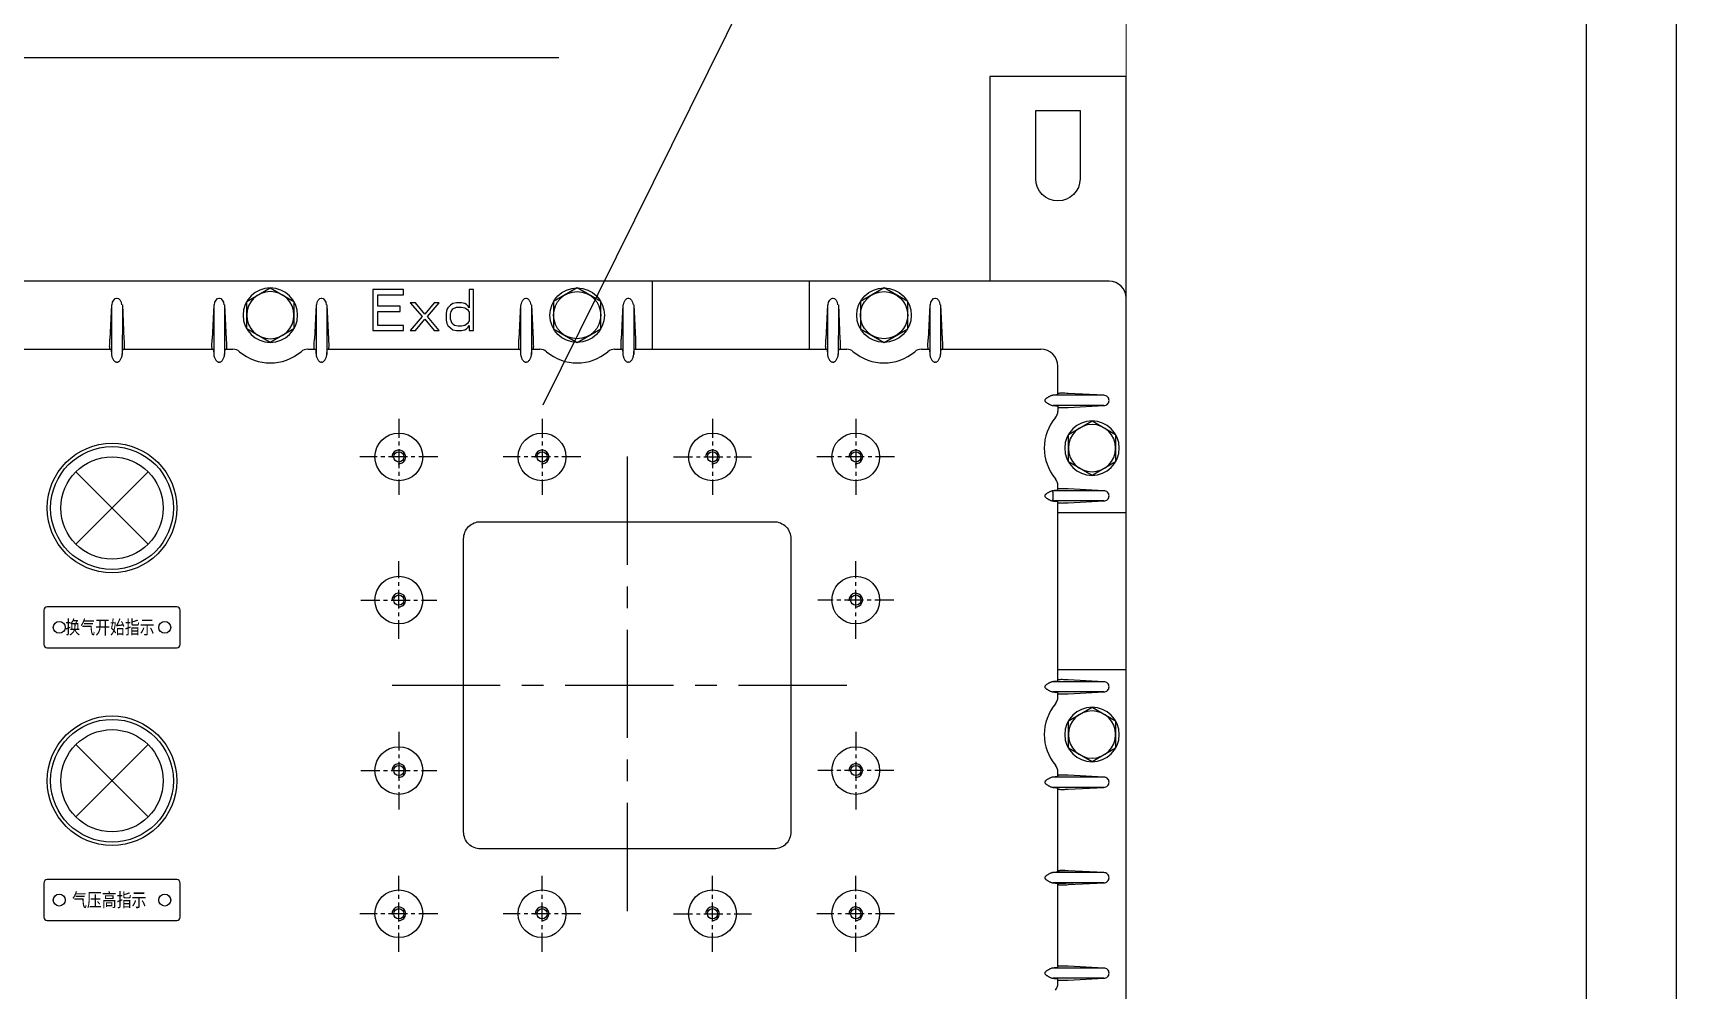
# Model space of a CAD drawing. Extents: x -13620 to 9472, y -41784 to 1902.
# Drawn here: x -699.9 to -218, y -40591 to -40310.2 of the extents above; entities that cross this region are included whole.
import ezdxf

# ---------------------------------------------------------------- set-up
doc = ezdxf.new("R2010")
doc.units = 0
doc.header["$LTSCALE"] = 0.5
doc.header["$MEASUREMENT"] = 0
doc.header["$PDMODE"] = 2
doc.header["$PDSIZE"] = -1000
doc.linetypes.add('CENTER', pattern=[50.8, 31.75, -6.35, 6.35, -6.35])
doc.linetypes.add('HIDDEN', pattern=[0.375, 0.25, -0.125])
doc.layers.get('0').update_dxf_attribs({"linetype": 'CONTINUOUS'})
doc.layers.get('DEFPOINTS').update_dxf_attribs({"linetype": 'CONTINUOUS'})
doc.layers.add('3 DIM', color=4, linetype='CONTINUOUS', lineweight=13)
for name, color, linetype in [('CEN', 1, 'CENTER'), ('HATCH', 3, 'CONTINUOUS'), ('TEXT', 7, 'HIDDEN'), ('TK', 2, 'CONTINUOUS')]:
    doc.layers.add(name, color=color, linetype=linetype)
doc.styles.add('FS', font='')
doc.styles.get("Standard").update_dxf_attribs({"font": 'isocp.shx', "width": 0.707, "bigfont": 'hztxt.shx'})
doc.styles.add('样式 1', font='')
doc.styles.get('FS').set_extended_font_data('SimSun')
doc.styles.get('样式 1').set_extended_font_data('SimSun')
doc.dimstyles.new('常用14', dxfattribs={"dimtxt": 14, "dimasz": 14, "dimexe": 3.5, "dimexo": 0, "dimgap": 3.5, "dimtad": 1, "dimtoh": 1, "dimdec": 5, "dimdsep": 46, "dimtxsty": 'Standard', "dimcen": 14, "dimadec": 0, "dimazin": 2, "dimtfac": 1, "dimtdec": 5, "dimtmove": 0, "dimatfit": 3, "dimfxl": 1, "dimtfill": 1, "dimtfillclr": 256, "dimarcsym": 0})
doc.dimstyles.new('机械标注4$0', dxfattribs={"dimscale": 15, "dimtxt": 2.5, "dimasz": 2.5, "dimexe": 1.5, "dimexo": 0, "dimgap": 1, "dimtad": 1, "dimdec": 4, "dimdsep": 46, "dimlunit": 6, "dimtxsty": 'FS', "dimcen": -2, "dimclrd": 4, "dimclre": 4, "dimclrt": 4, "dimadec": 0, "dimazin": 0, "dimtfac": 1.5, "dimtdec": 4, "dimtmove": 0, "dimatfit": 0, "dimfxl": 1, "dimtolj": 1, "dimtzin": 0, "dimlwd": 9, "dimlwe": 9, "dimarcsym": 0})

# ---------------------------------------------------------------- blocks, each defined once
blk = doc.blocks.new('M8.G3')
blk.add_lwpolyline([(8, 0), (4, 6.93), (-4, 6.93), (-8, 0), (-4, -6.93), (4, -6.93)], close=True)
for radius in [8, 6.93]:
    blk.add_circle((0, 0), radius)
blk = doc.blocks.new('ASWQDER')
at = {"linetype": 'Continuous'}
for p, q in [((299245.87, -1986.99), (299245.87, -1494.99)), ((299225.87, -1667.77), (299225.87, -1694.41)), ((299222.05, -1696.1), (299222.05, -1695.89)), ((299238.89, -1694.4), (299228.87, -1693.92)), ((299238.89, -1694.4), (299230.55, -1694.4)), ((299240.87, -1695.89), (299240.87, -1696.09)), ((299225.87, -1697.58), (299225.87, -1724.22)), ((299238.89, -1697.59), (299228.87, -1698.06)), ((299238.89, -1697.59), (299230.55, -1697.59)), ((299238.89, -1724.4), (299228.87, -1723.92)), ((299238.89, -1724.4), (299230.55, -1724.4)), ((299222.05, -1726.1), (299222.05, -1725.89)), ((299225.87, -1727.77), (299225.87, -1730.04)), ((299238.89, -1727.59), (299228.87, -1728.06)), ((299238.89, -1727.59), (299230.55, -1727.59)), ((299240.87, -1725.89), (299240.87, -1726.09)), ((299225.87, -1751.95), (299225.87, -1754.22)), ((299238.89, -1754.4), (299228.87, -1753.92)), ((299222.05, -1756.1), (299222.05, -1755.89)), ((299225.87, -1757.77), (299225.87, -1814.22)), ((299238.89, -1757.59), (299228.87, -1758.06)), ((299238.89, -1754.4), (299230.55, -1754.4)), ((299238.89, -1757.59), (299230.55, -1757.59)), ((299240.87, -1755.89), (299240.87, -1756.09)), ((299243.36, -1771.05), (299231.36, -1771.05)), ((299231.36, -1771.05), (299231.36, -1780.05)), ((299232.89, -1772.55), (299236.97, -1772.55)), ((299232.89, -1780.05), (299232.89, -1772.55)), ((299236.97, -1772.55), (299236.97, -1779.05)), ((299238.51, -1772.55), (299241.83, -1772.55)), ((299238.51, -1779.05), (299238.51, -1772.55)), ((299241.83, -1772.55), (299241.83, -1780.05)), ((299243.36, -1780.05), (299243.36, -1771.05)), ((299231.36, -1780.05), (299232.89, -1780.05)), ((299235.44, -1785.55), (299231.36, -1782.05)), ((299231.36, -1782.05), (299231.36, -1783.55)), ((299239.53, -1782.05), (299235.44, -1785.55)), ((299236.97, -1779.05), (299238.51, -1779.05)), ((299239.53, -1783.55), (299239.53, -1782.05)), ((299241.83, -1780.05), (299243.36, -1780.05)), ((299231.36, -1783.55), (299234.68, -1786.3)), ((299234.68, -1786.3), (299231.36, -1789.05)), ((299231.36, -1790.55), (299235.44, -1787.05)), ((299235.44, -1787.05), (299239.53, -1790.55)), ((299236.21, -1786.3), (299239.53, -1783.55)), ((299239.53, -1789.05), (299236.21, -1786.3)), ((299231.36, -1789.05), (299231.36, -1790.55)), ((299233.4, -1792.8), (299232.89, -1793.05)), ((299234.42, -1792.55), (299233.4, -1792.8)), ((299236.46, -1792.55), (299234.42, -1792.55)), ((299237.49, -1792.8), (299236.46, -1792.55)), ((299238, -1793.05), (299237.49, -1792.8)), ((299239.53, -1790.55), (299239.53, -1789.05)), ((299231.61, -1794.55), (299231.36, -1795.55)), ((299231.36, -1795.55), (299231.36, -1797.05)), ((299231.36, -1797.05), (299231.61, -1798.05)), ((299232.12, -1793.8), (299231.61, -1794.55)), ((299232.89, -1793.05), (299232.12, -1793.8)), ((299232.63, -1796.05), (299232.89, -1795.05)), ((299232.63, -1797.05), (299232.63, -1796.05)), ((299232.89, -1798.05), (299232.63, -1797.05)), ((299232.89, -1795.05), (299233.4, -1794.3)), ((299233.4, -1794.3), (299234.68, -1793.8)), ((299234.68, -1793.8), (299236.21, -1793.8)), ((299236.21, -1793.8), (299236.97, -1794.05)), ((299236.97, -1794.05), (299237.74, -1794.55)), ((299237.74, -1794.55), (299238.25, -1795.55)), ((299238.76, -1793.8), (299238, -1793.05)), ((299238.25, -1797.05), (299238, -1798.05)), ((299238.25, -1795.55), (299238.25, -1797.05)), ((299239.27, -1794.55), (299238.76, -1793.8)), ((299239.53, -1795.55), (299239.27, -1794.55)), ((299239.27, -1798.05), (299239.53, -1797.05)), ((299239.53, -1797.05), (299239.53, -1795.55)), ((299232.89, -1799.3), (299231.36, -1799.3)), ((299231.36, -1799.3), (299231.36, -1800.55)), ((299231.36, -1800.55), (299243.36, -1800.55)), ((299231.61, -1798.05), (299231.87, -1798.55)), ((299231.87, -1798.55), (299232.38, -1799.05)), ((299232.38, -1799.05), (299232.89, -1799.3)), ((299233.4, -1798.8), (299232.89, -1798.05)), ((299234.17, -1799.3), (299233.4, -1798.8)), ((299236.72, -1799.3), (299234.17, -1799.3)), ((299237.49, -1798.8), (299236.72, -1799.3)), ((299238, -1798.05), (299237.49, -1798.8)), ((299238, -1799.3), (299238.51, -1799.05)), ((299243.36, -1799.3), (299238, -1799.3)), ((299238.51, -1799.05), (299239.02, -1798.55)), ((299239.02, -1798.55), (299239.27, -1798.05)), ((299243.36, -1800.55), (299243.36, -1799.3)), ((299222.05, -1816.1), (299222.05, -1815.89)), ((299238.89, -1814.4), (299228.87, -1813.92)), ((299238.89, -1814.4), (299230.55, -1814.4)), ((299240.87, -1815.89), (299240.87, -1816.09)), ((299225.87, -1817.77), (299225.87, -1820.04)), ((299238.89, -1817.59), (299228.87, -1818.06)), ((299238.89, -1817.59), (299230.55, -1817.59)), ((299222.05, -1846.1), (299222.05, -1845.89)), ((299225.87, -1841.95), (299225.87, -1844.22)), ((299238.89, -1844.4), (299228.87, -1843.92)), ((299238.89, -1844.4), (299230.55, -1844.4)), ((299240.87, -1845.89), (299240.87, -1846.09)), ((299225.87, -1847.77), (299225.87, -1904.22)), ((299238.89, -1847.59), (299228.87, -1848.06)), ((299238.89, -1847.59), (299230.55, -1847.59)), ((299245.87, -1852.99), (299225.87, -1852.99)), ((299245.87, -1898.99), (299225.87, -1898.99)), ((299222.05, -1906.1), (299222.05, -1905.89)), ((299225.87, -1907.77), (299225.87, -1910.04)), ((299238.89, -1904.4), (299228.87, -1903.92)), ((299238.89, -1907.59), (299228.87, -1908.06)), ((299238.89, -1904.4), (299230.55, -1904.4)), ((299238.89, -1907.59), (299230.55, -1907.59)), ((299240.87, -1905.89), (299240.87, -1906.09)), ((299225.87, -1931.95), (299225.87, -1934.22)), ((299222.05, -1936.1), (299222.05, -1935.89)), ((299238.89, -1934.4), (299228.87, -1933.92)), ((299238.89, -1934.4), (299230.55, -1934.4)), ((299240.87, -1935.89), (299240.87, -1936.09)), ((299225.87, -1937.77), (299225.87, -1966.99)), ((299238.89, -1937.59), (299228.87, -1938.06)), ((299238.89, -1937.59), (299230.55, -1937.59)), ((299041.37, -1985.49), (299041.37, -1970.57)), ((299044.37, -1985.49), (299044.37, -1970.57)), ((299069.37, -1985.49), (299069.37, -1970.57)), ((299072.37, -1985.49), (299072.37, -1970.57)), ((299097.37, -1985.49), (299097.37, -1970.57)), ((299100.37, -1985.49), (299100.37, -1970.57)), ((299125.37, -1985.49), (299125.37, -1970.57)), ((299128.37, -1985.49), (299128.37, -1970.57)), ((299181.37, -1985.49), (299181.37, -1970.57)), ((299184.37, -1985.49), (299184.37, -1970.57)), ((299209.37, -1985.49), (299209.37, -1970.56)), ((299212.37, -1985.49), (299212.37, -1970.57)), ((299039.33, -1971.99), (299041.18, -1971.99)), ((299040.83, -1974.99), (299041.37, -1985.49)), ((299044.37, -1985.49), (299044.91, -1974.99)), ((299044.56, -1971.99), (299069.18, -1971.99)), ((299068.83, -1974.99), (299069.37, -1985.49)), ((299069.16, -1971.99), (299069.37, -1976.63)), ((299072.37, -1976.63), (299072.58, -1971.99)), ((299072.37, -1985.49), (299072.91, -1974.99)), ((299072.56, -1971.99), (299097.18, -1971.99)), ((299096.83, -1974.99), (299097.37, -1985.49)), ((299100.37, -1985.49), (299100.91, -1974.99)), ((299100.56, -1971.99), (299101.92, -1971.99)), ((299123.83, -1971.99), (299125.18, -1971.99)), ((299124.83, -1974.99), (299125.37, -1985.49)), ((299128.37, -1985.49), (299128.91, -1974.99)), ((299128.56, -1971.99), (299181.18, -1971.99)), ((299131.87, -1991.99), (299131.87, -1971.99)), ((299177.87, -1991.99), (299177.87, -1971.99)), ((299180.83, -1974.99), (299181.37, -1985.49)), ((299184.37, -1985.49), (299184.91, -1974.99)), ((299184.56, -1971.99), (299185.92, -1971.99)), ((299209.18, -1971.99), (299207.67, -1971.99)), ((299208.83, -1974.97), (299209.37, -1985.49)), ((299212.37, -1985.49), (299212.91, -1974.99)), ((299212.56, -1971.99), (299220.87, -1971.99)), ((298900.87, -1991.99), (299240.87, -1991.99))]:
    blk.add_line(p, q, dxfattribs=at)
for centre, radius, start, end in [((299222.87, -1730.04), 3, 319.8808, 0), ((299235.87, -1740.99), 14, 139.8808, 220.1192), ((299222.87, -1751.95), 3, 0, 40.1192), ((299222.87, -1820.04), 3, 319.8808, 0), ((299235.87, -1830.99), 14, 139.8808, 220.1192), ((299222.87, -1841.95), 3, 0, 40.1192), ((299235.87, -1920.99), 14, 139.8808, 220.1192), ((299222.87, -1910.04), 3, 319.8808, 0), ((299222.87, -1931.95), 3, 0, 40.1192), ((299112.87, -1981.99), 14, 49.8808, 130.1192), ((299196.87, -1981.99), 14, 49.8808, 130.1192), ((299220.87, -1966.99), 5, 270, 0), ((299039.83, -1968.99), 3, 229.8808, 270), ((299101.92, -1968.99), 3, 270, 310.1192), ((299123.83, -1968.99), 3, 229.8808, 270), ((299185.92, -1968.99), 3, 270, 310.1192), ((299207.83, -1968.99), 3, 229.8808, 267.2712), ((299240.87, -1986.99), 5, 270, 0)]:
    blk.add_arc(centre, radius, start, end, dxfattribs=at)
at = {"linetype": 'Continuous', "extrusion": (0, 0, -1)}
for centre, start_param, end_param in [((299238.75, -1696.09), 1.638038, 3.141593), ((299238.75, -1695.89), -3.141593, -1.638038), ((299238.75, -1726.09), 1.638038, 3.141593), ((299238.75, -1725.89), -3.141593, -1.638038), ((299238.75, -1756.09), 1.638038, 3.141593), ((299238.75, -1755.89), 3.141593, 4.645147), ((299238.75, -1816.09), 1.638038, 3.141593), ((299238.75, -1815.89), -3.141593, -1.638038), ((299238.75, -1846.09), 1.638038, 3.141593), ((299238.75, -1845.89), -3.141593, -1.638038), ((299238.75, -1906.09), 1.638038, 3.141593), ((299238.75, -1905.89), 3.141593, 4.645147), ((299238.75, -1936.09), 1.638038, 3.141593), ((299238.75, -1935.89), 3.141593, 4.645147)]:
    blk.add_ellipse(centre, major_axis=(-2.12, 0), ratio=0.707107, start_param=start_param, end_param=end_param, dxfattribs=at)
at = {"linetype": 'Continuous'}
for points, start_tangent, end_tangent in [([(299224.37, -1694.4), (299223.91, -1694.47), (299223.47, -1694.61), (299223.06, -1694.79), (299222.69, -1695.01), (299222.38, -1695.26), (299222.14, -1695.55), (299222.05, -1695.89)], (-0.998593, -0.053019), (0.000001, -1)), ([(299222.05, -1696.1), (299222.14, -1696.43), (299222.38, -1696.72), (299222.69, -1696.98), (299223.06, -1697.19), (299223.47, -1697.37), (299223.91, -1697.51), (299224.37, -1697.58)], (-0.000002, -1), (0.998592, -0.053051)), ([(299225.87, -1694.22), (299225.7, -1694.29), (299225.19, -1694.35), (299224.37, -1694.4)], (0, -1), (-0.998593, -0.05302)), ([(299225.48, -1694.41), (299224.37, -1694.4)], (-0.999998, 0.002176), (-0.999994, 0.003592)), ([(299229.8, -1694.4), (299229.31, -1694.4), (299228.74, -1694.41), (299228.08, -1694.41), (299227.32, -1694.41), (299226.46, -1694.41), (299225.48, -1694.41)], (-0.999972, -0.007453), (-0.999998, 0.002176)), ([(299225.87, -1693.94), (299226.03, -1693.89), (299226.48, -1693.87)], (0, 1), (0.99668, 0.081414)), ([(299226.48, -1693.87), (299227.18, -1693.87), (299228.02, -1693.89), (299228.87, -1693.92)], (0.99668, 0.081414), (0.998868, -0.047565)), ([(299230.55, -1694.4), (299230.18, -1694.4), (299229.8, -1694.4)], (-1, 0.000599), (-0.999972, -0.007454)), ([(299224.37, -1697.58), (299225.19, -1697.64), (299225.7, -1697.7), (299225.87, -1697.77)], (0.998593, -0.053021), (0, -1)), ([(299225.94, -1697.58), (299224.37, -1697.58)], (-0.999999, -0.001581), (-0.999994, -0.003593)), ([(299228.87, -1698.06), (299228.02, -1698.1), (299227.18, -1698.12), (299226.49, -1698.12), (299226.03, -1698.09), (299225.87, -1698.05)], (-0.998868, -0.047565), (0, 1)), ([(299229.8, -1697.58), (299228.74, -1697.58), (299227.43, -1697.58), (299225.94, -1697.58)], (-0.999972, 0.007454), (-0.999999, -0.001581)), ([(299230.55, -1697.59), (299230.18, -1697.59), (299229.8, -1697.58)], (-1, -0.000598), (-0.999972, 0.007453)), ([(299224.37, -1724.4), (299223.91, -1724.47), (299223.47, -1724.61), (299223.06, -1724.79), (299222.69, -1725.01), (299222.38, -1725.26), (299222.14, -1725.55), (299222.05, -1725.89)], (-0.998593, -0.053019), (0.000001, -1)), ([(299225.87, -1724.22), (299225.7, -1724.29), (299225.19, -1724.35), (299224.37, -1724.4)], (0, -1), (-0.998593, -0.05302)), ([(299225.48, -1724.41), (299224.37, -1724.4)], (-0.999998, 0.002176), (-0.999994, 0.003592)), ([(299229.8, -1724.4), (299229.31, -1724.4), (299228.74, -1724.41), (299228.08, -1724.41), (299227.32, -1724.41), (299226.46, -1724.41), (299225.48, -1724.41)], (-0.999972, -0.007453), (-0.999998, 0.002176)), ([(299225.87, -1723.94), (299226.03, -1723.89), (299226.48, -1723.87)], (0, 1), (0.99668, 0.081414)), ([(299226.48, -1723.87), (299227.18, -1723.87), (299228.02, -1723.89), (299228.87, -1723.92)], (0.99668, 0.081414), (0.998868, -0.047565)), ([(299230.55, -1724.4), (299230.18, -1724.4), (299229.8, -1724.4)], (-1, 0.000599), (-0.999972, -0.007454)), ([(299222.05, -1726.1), (299222.14, -1726.43), (299222.38, -1726.72), (299222.69, -1726.98), (299223.06, -1727.19), (299223.47, -1727.37), (299223.91, -1727.51), (299224.37, -1727.58)], (-0.000002, -1), (0.998592, -0.053051)), ([(299224.37, -1727.58), (299225.19, -1727.64), (299225.7, -1727.7), (299225.87, -1727.77)], (0.998593, -0.053021), (0, -1)), ([(299225.94, -1727.58), (299224.37, -1727.58)], (-0.999999, -0.001581), (-0.999994, -0.003593)), ([(299228.87, -1728.06), (299228.02, -1728.1), (299227.18, -1728.12), (299226.49, -1728.12), (299226.03, -1728.09), (299225.87, -1728.05)], (-0.998868, -0.047565), (0, 1)), ([(299229.8, -1727.58), (299228.74, -1727.58), (299227.43, -1727.58), (299225.94, -1727.58)], (-0.999972, 0.007454), (-0.999999, -0.001581)), ([(299230.55, -1727.59), (299230.18, -1727.59), (299229.8, -1727.58)], (-1, -0.000598), (-0.999972, 0.007453)), ([(299225.87, -1754.22), (299225.7, -1754.29), (299225.2, -1754.35), (299224.37, -1754.4)], (0, -1), (-0.998593, -0.05302)), ([(299225.87, -1753.94), (299226.03, -1753.89), (299226.48, -1753.87)], (0, 1), (0.99668, 0.081414)), ([(299226.48, -1753.87), (299227.18, -1753.87), (299228.02, -1753.89), (299228.87, -1753.92)], (0.99668, 0.081414), (0.998868, -0.047565)), ([(299224.37, -1754.4), (299223.91, -1754.47), (299223.47, -1754.61), (299223.06, -1754.79), (299222.69, -1755.01), (299222.38, -1755.26), (299222.14, -1755.55), (299222.05, -1755.89)], (-0.998593, -0.053019), (0.000001, -1)), ([(299222.05, -1756.1), (299222.14, -1756.43), (299222.38, -1756.72), (299222.69, -1756.98), (299223.06, -1757.19), (299223.47, -1757.37), (299223.91, -1757.51), (299224.37, -1757.58)], (-0.000002, -1), (0.998592, -0.053051)), ([(299225.48, -1754.41), (299224.37, -1754.4)], (-0.999998, 0.002176), (-0.999994, 0.003592)), ([(299224.37, -1757.58), (299225.19, -1757.64), (299225.7, -1757.7), (299225.87, -1757.77)], (0.998593, -0.053021), (0, -1)), ([(299225.94, -1757.58), (299224.37, -1757.58)], (-0.999999, -0.001581), (-0.999994, -0.003593)), ([(299229.8, -1754.4), (299229.31, -1754.4), (299228.74, -1754.41), (299228.08, -1754.41), (299227.32, -1754.41), (299226.46, -1754.41), (299225.48, -1754.41)], (-0.999972, -0.007453), (-0.999998, 0.002176)), ([(299228.87, -1758.06), (299228.02, -1758.1), (299227.18, -1758.12), (299226.49, -1758.12), (299226.03, -1758.09), (299225.87, -1758.05)], (-0.998868, -0.047565), (0, 1)), ([(299229.8, -1757.58), (299228.74, -1757.58), (299227.43, -1757.58), (299225.94, -1757.58)], (-0.999972, 0.007454), (-0.999999, -0.001581)), ([(299230.55, -1754.4), (299230.18, -1754.4), (299229.8, -1754.4)], (-1, 0.000599), (-0.999972, -0.007454)), ([(299230.55, -1757.59), (299230.18, -1757.59), (299229.8, -1757.58)], (-1, -0.000598), (-0.999972, 0.007453)), ([(299224.37, -1814.4), (299223.91, -1814.47), (299223.47, -1814.61), (299223.06, -1814.79), (299222.69, -1815.01), (299222.38, -1815.26), (299222.14, -1815.55), (299222.05, -1815.89)], (-0.998593, -0.053019), (0.000001, -1)), ([(299222.05, -1816.1), (299222.14, -1816.43), (299222.38, -1816.72), (299222.69, -1816.98), (299223.06, -1817.19), (299223.47, -1817.37), (299223.91, -1817.51), (299224.37, -1817.58)], (-0.000002, -1), (0.998592, -0.053051)), ([(299225.87, -1814.22), (299225.7, -1814.29), (299225.19, -1814.35), (299224.37, -1814.4)], (0, -1), (-0.998593, -0.05302)), ([(299225.48, -1814.41), (299224.37, -1814.4)], (-0.999998, 0.002176), (-0.999994, 0.003592)), ([(299229.8, -1814.4), (299229.31, -1814.4), (299228.74, -1814.41), (299228.08, -1814.41), (299227.32, -1814.41), (299226.46, -1814.41), (299225.48, -1814.41)], (-0.999972, -0.007453), (-0.999998, 0.002176)), ([(299225.87, -1813.94), (299226.03, -1813.89), (299226.48, -1813.87)], (0, 1), (0.99668, 0.081414)), ([(299226.48, -1813.87), (299227.18, -1813.87), (299228.02, -1813.89), (299228.87, -1813.92)], (0.99668, 0.081414), (0.998868, -0.047565)), ([(299230.55, -1814.4), (299230.18, -1814.4), (299229.8, -1814.4)], (-1, 0.000599), (-0.999972, -0.007454)), ([(299224.37, -1817.58), (299225.19, -1817.64), (299225.7, -1817.7), (299225.87, -1817.77)], (0.998593, -0.053021), (0, -1)), ([(299225.94, -1817.58), (299224.37, -1817.58)], (-0.999999, -0.001581), (-0.999994, -0.003593)), ([(299228.87, -1818.06), (299228.02, -1818.1), (299227.18, -1818.12), (299226.49, -1818.12), (299226.03, -1818.09), (299225.87, -1818.05)], (-0.998868, -0.047565), (0, 1)), ([(299229.8, -1817.58), (299228.74, -1817.58), (299227.43, -1817.58), (299225.94, -1817.58)], (-0.999972, 0.007454), (-0.999999, -0.001581)), ([(299230.55, -1817.59), (299230.18, -1817.59), (299229.8, -1817.58)], (-1, -0.000598), (-0.999972, 0.007453)), ([(299224.37, -1844.4), (299223.91, -1844.47), (299223.47, -1844.61), (299223.06, -1844.79), (299222.69, -1845.01), (299222.38, -1845.26), (299222.14, -1845.55), (299222.05, -1845.89)], (-0.998593, -0.053019), (0.000001, -1)), ([(299225.87, -1844.22), (299225.7, -1844.29), (299225.19, -1844.35), (299224.37, -1844.4)], (0, -1), (-0.998593, -0.05302)), ([(299225.48, -1844.41), (299224.37, -1844.4)], (-0.999998, 0.002176), (-0.999994, 0.003592)), ([(299229.8, -1844.4), (299229.31, -1844.4), (299228.74, -1844.41), (299228.08, -1844.41), (299227.32, -1844.41), (299226.46, -1844.41), (299225.48, -1844.41)], (-0.999972, -0.007453), (-0.999998, 0.002176)), ([(299225.87, -1843.94), (299226.03, -1843.89), (299226.48, -1843.87)], (0, 1), (0.99668, 0.081414)), ([(299226.48, -1843.87), (299227.18, -1843.87), (299228.02, -1843.89), (299228.87, -1843.92)], (0.99668, 0.081414), (0.998868, -0.047565)), ([(299230.55, -1844.4), (299230.18, -1844.4), (299229.8, -1844.4)], (-1, 0.000599), (-0.999972, -0.007454)), ([(299222.05, -1846.1), (299222.14, -1846.43), (299222.38, -1846.72), (299222.69, -1846.98), (299223.06, -1847.19), (299223.47, -1847.37), (299223.91, -1847.51), (299224.37, -1847.58)], (-0.000002, -1), (0.998592, -0.053051)), ([(299224.37, -1847.58), (299225.19, -1847.64), (299225.7, -1847.7), (299225.87, -1847.77)], (0.998593, -0.053021), (0, -1)), ([(299225.94, -1847.58), (299224.37, -1847.58)], (-0.999999, -0.001581), (-0.999994, -0.003593)), ([(299228.87, -1848.06), (299228.02, -1848.1), (299227.18, -1848.12), (299226.49, -1848.12), (299226.03, -1848.09), (299225.87, -1848.05)], (-0.998868, -0.047565), (0, 1)), ([(299229.8, -1847.58), (299228.74, -1847.58), (299227.43, -1847.58), (299225.94, -1847.58)], (-0.999972, 0.007454), (-0.999999, -0.001581)), ([(299230.55, -1847.59), (299230.18, -1847.59), (299229.8, -1847.58)], (-1, -0.000598), (-0.999972, 0.007453)), ([(299224.37, -1904.4), (299223.91, -1904.47), (299223.47, -1904.61), (299223.06, -1904.79), (299222.69, -1905.01), (299222.38, -1905.26), (299222.14, -1905.55), (299222.05, -1905.89)], (-0.998593, -0.053019), (0.000001, -1)), ([(299222.05, -1906.1), (299222.14, -1906.43), (299222.38, -1906.72), (299222.69, -1906.98), (299223.06, -1907.19), (299223.47, -1907.37), (299223.91, -1907.51), (299224.37, -1907.58)], (-0.000002, -1), (0.998592, -0.053051)), ([(299225.87, -1904.22), (299225.7, -1904.29), (299225.19, -1904.35), (299224.37, -1904.4)], (0, -1), (-0.998593, -0.05302)), ([(299225.48, -1904.41), (299224.37, -1904.4)], (-0.999998, 0.002176), (-0.999994, 0.003592)), ([(299224.37, -1907.58), (299225.19, -1907.64), (299225.7, -1907.7), (299225.87, -1907.77)], (0.998593, -0.053021), (0, -1)), ([(299225.94, -1907.58), (299224.37, -1907.58)], (-0.999999, -0.001581), (-0.999994, -0.003593)), ([(299229.8, -1904.4), (299229.31, -1904.4), (299228.74, -1904.41), (299228.08, -1904.41), (299227.32, -1904.41), (299226.46, -1904.41), (299225.48, -1904.41)], (-0.999972, -0.007453), (-0.999998, 0.002176)), ([(299225.87, -1903.94), (299226.03, -1903.89), (299226.48, -1903.87)], (0, 1), (0.99668, 0.081414)), ([(299228.87, -1908.06), (299228.02, -1908.1), (299227.18, -1908.12), (299226.49, -1908.12), (299226.03, -1908.09), (299225.87, -1908.05)], (-0.998868, -0.047565), (0, 1)), ([(299229.8, -1907.58), (299228.74, -1907.58), (299227.43, -1907.58), (299225.94, -1907.58)], (-0.999972, 0.007454), (-0.999999, -0.001581)), ([(299226.48, -1903.87), (299227.18, -1903.87), (299228.02, -1903.89), (299228.87, -1903.92)], (0.99668, 0.081414), (0.998868, -0.047565)), ([(299230.55, -1904.4), (299230.18, -1904.4), (299229.8, -1904.4)], (-1, 0.000599), (-0.999972, -0.007454)), ([(299230.55, -1907.59), (299230.18, -1907.59), (299229.8, -1907.58)], (-1, -0.000598), (-0.999972, 0.007453)), ([(299224.37, -1934.4), (299223.91, -1934.47), (299223.47, -1934.61), (299223.06, -1934.79), (299222.69, -1935.01), (299222.38, -1935.26), (299222.14, -1935.55), (299222.05, -1935.89)], (-0.998593, -0.053019), (0.000001, -1)), ([(299222.05, -1936.1), (299222.14, -1936.43), (299222.38, -1936.72), (299222.69, -1936.98), (299223.06, -1937.19), (299223.47, -1937.37), (299223.91, -1937.51), (299224.37, -1937.58)], (-0.000002, -1), (0.998592, -0.053051)), ([(299225.87, -1934.22), (299225.7, -1934.29), (299225.19, -1934.35), (299224.37, -1934.4)], (0, -1), (-0.998593, -0.05302)), ([(299225.48, -1934.41), (299224.37, -1934.4)], (-0.999998, 0.002176), (-0.999994, 0.003592)), ([(299229.8, -1934.4), (299229.31, -1934.4), (299228.74, -1934.41), (299228.08, -1934.41), (299227.32, -1934.41), (299226.46, -1934.41), (299225.48, -1934.41)], (-0.999972, -0.007453), (-0.999998, 0.002176)), ([(299225.87, -1933.94), (299226.03, -1933.89), (299226.48, -1933.87)], (0, 1), (0.99668, 0.081414)), ([(299226.48, -1933.87), (299227.18, -1933.87), (299228.02, -1933.89), (299228.87, -1933.92)], (0.99668, 0.081414), (0.998868, -0.047565)), ([(299230.55, -1934.4), (299230.18, -1934.4), (299229.8, -1934.4)], (-1, 0.000599), (-0.999972, -0.007454)), ([(299224.37, -1937.58), (299225.19, -1937.64), (299225.7, -1937.7), (299225.87, -1937.77)], (0.998593, -0.053021), (0, -1)), ([(299225.94, -1937.58), (299224.37, -1937.58)], (-0.999999, -0.001581), (-0.999994, -0.003593)), ([(299228.87, -1938.06), (299228.02, -1938.1), (299227.18, -1938.12), (299226.49, -1938.12), (299226.03, -1938.09), (299225.87, -1938.05)], (-0.998868, -0.047565), (0, 1)), ([(299229.8, -1937.58), (299228.74, -1937.58), (299227.43, -1937.58), (299225.94, -1937.58)], (-0.999972, 0.007454), (-0.999999, -0.001581)), ([(299230.55, -1937.59), (299230.18, -1937.59), (299229.8, -1937.58)], (-1, -0.000598), (-0.999972, 0.007453)), ([(299041.37, -1970.57), (299041.35, -1970.87), (299041.33, -1971.14), (299041.3, -1971.38), (299041.28, -1971.58), (299041.26, -1971.74), (299041.24, -1971.87), (299041.18, -1971.99)], (-0.079985, -0.996796), (-1, 0)), ([(299041.4, -1970.32), (299041.38, -1970.45), (299041.37, -1970.57)], (-0.20782, -0.978167), (0, -1)), ([(299044.24, -1969.98), (299044.1, -1969.66), (299043.96, -1969.38), (299043.81, -1969.12), (299043.66, -1968.88), (299043.51, -1968.66), (299043.36, -1968.47), (299043.21, -1968.3), (299043.05, -1968.16), (299042.87, -1968.1), (299042.68, -1968.17), (299042.52, -1968.3), (299042.37, -1968.48), (299042.22, -1968.68), (299042.07, -1968.9), (299041.92, -1969.14), (299041.78, -1969.4), (299041.63, -1969.68), (299041.5, -1969.99), (299041.4, -1970.32)], (-0.355767, 0.934575), (-0.20782, -0.978167)), ([(299044.34, -1970.32), (299044.24, -1969.98)], (-0.20782, 0.978167), (-0.355767, 0.934575)), ([(299044.37, -1970.57), (299044.36, -1970.44), (299044.34, -1970.32)], (0, 1), (-0.20782, 0.978167)), ([(299044.56, -1971.99), (299044.51, -1971.9), (299044.49, -1971.79), (299044.47, -1971.66), (299044.45, -1971.5), (299044.43, -1971.31), (299044.41, -1971.09), (299044.39, -1970.84), (299044.37, -1970.57)], (-1, 0), (-0.079985, 0.996796)), ([(299069.37, -1970.57), (299069.35, -1970.87), (299069.33, -1971.14), (299069.3, -1971.38), (299069.28, -1971.58), (299069.26, -1971.74), (299069.24, -1971.87), (299069.18, -1971.99)], (-0.079985, -0.996796), (-1, 0)), ([(299069.4, -1970.32), (299069.38, -1970.45), (299069.37, -1970.57)], (-0.20782, -0.978167), (0, -1)), ([(299072.24, -1969.98), (299072.1, -1969.66), (299071.96, -1969.38), (299071.81, -1969.12), (299071.66, -1968.88), (299071.51, -1968.66), (299071.36, -1968.47), (299071.21, -1968.3), (299071.05, -1968.16), (299070.87, -1968.1), (299070.68, -1968.17), (299070.52, -1968.3), (299070.37, -1968.48), (299070.22, -1968.68), (299070.07, -1968.9), (299069.92, -1969.14), (299069.78, -1969.4), (299069.63, -1969.68), (299069.5, -1969.99), (299069.4, -1970.32)], (-0.355767, 0.934575), (-0.20782, -0.978167)), ([(299072.34, -1970.32), (299072.24, -1969.98)], (-0.20782, 0.978167), (-0.355767, 0.934575)), ([(299072.37, -1970.57), (299072.36, -1970.44), (299072.34, -1970.32)], (0, 1), (-0.20782, 0.978167)), ([(299072.56, -1971.99), (299072.51, -1971.9), (299072.49, -1971.79), (299072.47, -1971.66), (299072.45, -1971.5), (299072.43, -1971.31), (299072.41, -1971.09), (299072.39, -1970.84), (299072.37, -1970.57)], (-1, 0), (-0.079985, 0.996796)), ([(299097.37, -1970.57), (299097.35, -1970.87), (299097.33, -1971.14), (299097.3, -1971.38), (299097.28, -1971.58), (299097.26, -1971.74), (299097.24, -1971.87), (299097.18, -1971.99)], (-0.079985, -0.996796), (-1, 0)), ([(299097.4, -1970.32), (299097.38, -1970.45), (299097.37, -1970.57)], (-0.20782, -0.978167), (0, -1)), ([(299100.24, -1969.98), (299100.1, -1969.66), (299099.96, -1969.38), (299099.81, -1969.12), (299099.66, -1968.88), (299099.51, -1968.66), (299099.36, -1968.47), (299099.21, -1968.3), (299099.05, -1968.16), (299098.87, -1968.1), (299098.68, -1968.17), (299098.52, -1968.3), (299098.37, -1968.48), (299098.22, -1968.68), (299098.07, -1968.9), (299097.92, -1969.14), (299097.78, -1969.4), (299097.63, -1969.68), (299097.5, -1969.99), (299097.4, -1970.32)], (-0.355767, 0.934575), (-0.20782, -0.978167)), ([(299100.34, -1970.32), (299100.24, -1969.98)], (-0.20782, 0.978167), (-0.355767, 0.934575)), ([(299100.37, -1970.57), (299100.36, -1970.44), (299100.34, -1970.32)], (0, 1), (-0.20782, 0.978167)), ([(299100.56, -1971.99), (299100.51, -1971.9), (299100.49, -1971.79), (299100.47, -1971.66), (299100.45, -1971.5), (299100.43, -1971.31), (299100.41, -1971.09), (299100.39, -1970.84), (299100.37, -1970.57)], (-1, 0), (-0.079985, 0.996796)), ([(299125.37, -1970.57), (299125.35, -1970.87), (299125.33, -1971.14), (299125.3, -1971.38), (299125.28, -1971.58), (299125.26, -1971.74), (299125.24, -1971.87), (299125.18, -1971.99)], (-0.079985, -0.996796), (-1, 0)), ([(299125.4, -1970.32), (299125.38, -1970.45), (299125.37, -1970.57)], (-0.20782, -0.978167), (0, -1)), ([(299128.24, -1969.98), (299128.1, -1969.66), (299127.96, -1969.38), (299127.81, -1969.12), (299127.66, -1968.88), (299127.51, -1968.66), (299127.36, -1968.47), (299127.21, -1968.3), (299127.05, -1968.16), (299126.87, -1968.1), (299126.68, -1968.17), (299126.52, -1968.3), (299126.37, -1968.48), (299126.22, -1968.68), (299126.07, -1968.9), (299125.92, -1969.14), (299125.78, -1969.4), (299125.63, -1969.68), (299125.5, -1969.99), (299125.4, -1970.32)], (-0.355767, 0.934575), (-0.20782, -0.978167)), ([(299128.34, -1970.32), (299128.24, -1969.98)], (-0.20782, 0.978167), (-0.355767, 0.934575)), ([(299128.37, -1970.57), (299128.36, -1970.44), (299128.34, -1970.32)], (0, 1), (-0.20782, 0.978167)), ([(299128.56, -1971.99), (299128.51, -1971.9), (299128.49, -1971.79), (299128.47, -1971.66), (299128.45, -1971.5), (299128.43, -1971.31), (299128.41, -1971.09), (299128.39, -1970.84), (299128.37, -1970.57)], (-1, 0), (-0.079985, 0.996796)), ([(299181.37, -1970.57), (299181.35, -1970.87), (299181.33, -1971.14), (299181.3, -1971.38), (299181.28, -1971.58), (299181.26, -1971.74), (299181.24, -1971.87), (299181.18, -1971.99)], (-0.079985, -0.996796), (-1, 0)), ([(299181.4, -1970.32), (299181.38, -1970.45), (299181.37, -1970.57)], (-0.20782, -0.978167), (0, -1)), ([(299184.24, -1969.98), (299184.1, -1969.66), (299183.96, -1969.38), (299183.81, -1969.12), (299183.66, -1968.88), (299183.51, -1968.66), (299183.36, -1968.47), (299183.21, -1968.3), (299183.05, -1968.16), (299182.87, -1968.1), (299182.68, -1968.17), (299182.52, -1968.3), (299182.37, -1968.48), (299182.22, -1968.68), (299182.07, -1968.9), (299181.92, -1969.14), (299181.78, -1969.4), (299181.63, -1969.68), (299181.5, -1969.99), (299181.4, -1970.32)], (-0.355767, 0.934575), (-0.20782, -0.978167)), ([(299181.46, -1970.36), (299181.4, -1970.32)], (-0.897595, 0.440822), (-0.744029, 0.668147)), ([(299184.14, -1970.41), (299183.93, -1970.45), (299183.44, -1970.51), (299182.87, -1970.53), (299182.3, -1970.51), (299181.81, -1970.45), (299181.55, -1970.39), (299181.46, -1970.36)], (-0.961762, -0.273885), (-0.897595, 0.440822)), ([(299184.34, -1970.32), (299184.19, -1970.39), (299184.14, -1970.41)], (-0.744029, -0.668147), (-0.961762, -0.273885)), ([(299184.34, -1970.32), (299184.24, -1969.98)], (-0.20782, 0.978167), (-0.355767, 0.934575)), ([(299184.37, -1970.57), (299184.36, -1970.44), (299184.34, -1970.32)], (0, 1), (-0.20782, 0.978167)), ([(299184.56, -1971.99), (299184.51, -1971.9), (299184.49, -1971.79), (299184.47, -1971.66), (299184.45, -1971.5), (299184.43, -1971.31), (299184.41, -1971.09), (299184.39, -1970.84), (299184.37, -1970.57)], (-1, 0), (-0.079985, 0.996796)), ([(299209.37, -1970.56), (299209.35, -1970.87), (299209.33, -1971.14), (299209.3, -1971.38), (299209.28, -1971.58), (299209.26, -1971.74), (299209.24, -1971.87), (299209.18, -1971.99)], (-0.079668, -0.996821), (-0.998866, 0.047609)), ([(299209.4, -1970.31), (299209.38, -1970.44), (299209.37, -1970.56)], (-0.204773, -0.978809), (0, -1)), ([(299209.67, -1969.61), (299209.5, -1969.98), (299209.4, -1970.31)], (-0.444565, -0.895747), (-0.204773, -0.978809)), ([(299212.24, -1969.98), (299212.11, -1969.67), (299211.96, -1969.39), (299211.81, -1969.13), (299211.67, -1968.9), (299211.52, -1968.68), (299211.37, -1968.48), (299211.23, -1968.31), (299211.07, -1968.18), (299210.9, -1968.1), (299210.71, -1968.15), (299210.55, -1968.28), (299210.4, -1968.44), (299210.25, -1968.64), (299210.1, -1968.85), (299209.96, -1969.08), (299209.81, -1969.33), (299209.67, -1969.61)], (-0.354354, 0.935111), (-0.44438, -0.895839)), ([(299212.34, -1970.32), (299212.24, -1969.98)], (-0.20782, 0.978167), (-0.354354, 0.935111)), ([(299212.37, -1970.57), (299212.36, -1970.44), (299212.34, -1970.32)], (0, 1), (-0.20782, 0.978167)), ([(299212.56, -1971.99), (299212.51, -1971.9), (299212.49, -1971.79), (299212.47, -1971.66), (299212.45, -1971.5), (299212.43, -1971.31), (299212.41, -1971.09), (299212.39, -1970.84), (299212.37, -1970.57)], (-1, 0), (-0.079985, 0.996796)), ([(299040.8, -1972.46), (299040.78, -1972.95), (299040.78, -1973.54), (299040.8, -1974.23), (299040.83, -1974.99)], (-0.093493, -0.99562), (0.051215, -0.998688)), ([(299040.89, -1971.99), (299040.84, -1972.12), (299040.8, -1972.46)], (-1, 0), (-0.093493, -0.99562)), ([(299044.91, -1974.99), (299044.95, -1974.02), (299044.96, -1973.19), (299044.95, -1972.56), (299044.91, -1972.14), (299044.85, -1971.99)], (0.051215, 0.998688), (-1, 0)), ([(299068.8, -1972.46), (299068.78, -1972.95), (299068.78, -1973.54), (299068.8, -1974.23), (299068.83, -1974.99)], (-0.093493, -0.99562), (0.051215, -0.998688)), ([(299068.89, -1971.99), (299068.84, -1972.12), (299068.8, -1972.46)], (-1, 0), (-0.093493, -0.99562)), ([(299072.91, -1974.99), (299072.95, -1974.02), (299072.96, -1973.19), (299072.95, -1972.56), (299072.91, -1972.14), (299072.85, -1971.99)], (0.051215, 0.998688), (-1, 0)), ([(299096.8, -1972.46), (299096.78, -1972.95), (299096.78, -1973.54), (299096.8, -1974.23), (299096.83, -1974.99)], (-0.093493, -0.99562), (0.051215, -0.998688)), ([(299096.89, -1971.99), (299096.84, -1972.12), (299096.8, -1972.46)], (-1, 0), (-0.093493, -0.99562)), ([(299100.91, -1974.99), (299100.95, -1974.02), (299100.96, -1973.19), (299100.95, -1972.56), (299100.91, -1972.14), (299100.85, -1971.99)], (0.051215, 0.998688), (-1, 0)), ([(299124.8, -1972.46), (299124.78, -1972.95), (299124.78, -1973.54), (299124.8, -1974.23), (299124.83, -1974.99)], (-0.093493, -0.99562), (0.051215, -0.998688)), ([(299124.89, -1971.99), (299124.84, -1972.12), (299124.8, -1972.46)], (-1, 0), (-0.093493, -0.99562)), ([(299128.91, -1974.99), (299128.95, -1974.02), (299128.96, -1973.19), (299128.95, -1972.56), (299128.91, -1972.14), (299128.85, -1971.99)], (0.051215, 0.998688), (-1, 0)), ([(299180.8, -1972.46), (299180.78, -1972.95), (299180.78, -1973.54), (299180.8, -1974.23), (299180.83, -1974.99)], (-0.093493, -0.99562), (0.051215, -0.998688)), ([(299180.89, -1971.99), (299180.84, -1972.12), (299180.8, -1972.46)], (-1, 0), (-0.093493, -0.99562)), ([(299184.91, -1974.99), (299184.95, -1974.02), (299184.96, -1973.19), (299184.95, -1972.56), (299184.91, -1972.14), (299184.85, -1971.99)], (0.051215, 0.998688), (-1, 0)), ([(299208.8, -1972.4), (299208.78, -1972.88), (299208.78, -1973.49), (299208.8, -1974.2), (299208.83, -1974.97)], (-0.087334, -0.996179), (0.051215, -0.998688)), ([(299208.89, -1971.96), (299208.84, -1972.07), (299208.8, -1972.4)], (-0.989281, 0.146027), (-0.087334, -0.996179)), ([(299212.91, -1974.99), (299212.95, -1974.02), (299212.96, -1973.19), (299212.95, -1972.56), (299212.91, -1972.14), (299212.85, -1971.99)], (0.051215, 0.998688), (-1, 0)), ([(299041.37, -1985.49), (299041.81, -1986.55), (299042.87, -1986.99), (299043.93, -1986.55), (299044.37, -1985.49)], (0.000001, -1), (-0.000005, 1)), ([(299069.37, -1985.49), (299069.81, -1986.55), (299070.87, -1986.99), (299071.93, -1986.55), (299072.37, -1985.49)], (0.000001, -1), (-0.000005, 1)), ([(299097.37, -1985.49), (299097.81, -1986.55), (299098.87, -1986.99), (299099.93, -1986.55), (299100.37, -1985.49)], (0.000001, -1), (-0.000005, 1)), ([(299125.37, -1985.49), (299125.81, -1986.55), (299126.87, -1986.99), (299127.93, -1986.55), (299128.37, -1985.49)], (0.000001, -1), (-0.000005, 1)), ([(299181.37, -1985.49), (299181.81, -1986.55), (299182.87, -1986.99), (299183.93, -1986.55), (299184.37, -1985.49)], (0.000001, -1), (-0.000005, 1)), ([(299209.37, -1985.49), (299209.81, -1986.55), (299210.87, -1986.99), (299211.93, -1986.55), (299212.37, -1985.49)], (0.000001, -1), (-0.000005, 1))]:
    blk.add_spline(points, degree=3, dxfattribs=dict(at, start_tangent=start_tangent, end_tangent=end_tangent))
at = {"xscale": -1}
blk.add_blockref('M8.G3', (299235.87, -1740.99), dxfattribs=at)
at = {"rotation": 180}
for p in [(299235.87, -1830.99), (299235.87, -1920.99)]:
    blk.add_blockref('M8.G3', p, dxfattribs=at)
at = {"xscale": -1, "rotation": 180}
for p in [(299112.87, -1981.99), (299196.87, -1981.99)]:
    blk.add_blockref('M8.G3', p, dxfattribs=at)
blk = doc.blocks.new('*D162')
at = {"color": 4, "lineweight": 9, "transparency": 16777216}
for p, q in [((-881.28, -40388.03), (-881.28, -40228.93)), ((-379.28, -40388.03), (-379.28, -40228.93)), ((-843.78, -40251.43), (-416.78, -40251.43))]:
    blk.add_line(p, q, dxfattribs=at)
at = {"color": 4, "lineweight": -3, "transparency": 16777216}
for points in [[(-843.78, -40245.18), (-843.78, -40257.68), (-881.28, -40251.43)], [(-416.78, -40245.18), (-416.78, -40257.68), (-379.28, -40251.43)]]:
    blk.add_solid(points, dxfattribs=at)
at = {"layer": 'DEFPOINTS', "color": 0, "lineweight": -3, "transparency": 16777216}
for p in [(-379.28, -40251.43), (-881.28, -40388.03), (-379.28, -40388.03)]:
    blk.add_point(p, dxfattribs=at)
at = {"color": 4, "lineweight": -3, "transparency": 16777216, "insert": (-628.88, -40217.68), "char_height": 37.5, "attachment_point": 5, "style": 'FS', "bg_fill": 3, "box_fill_scale": 1.25, "bg_fill_color": 256, "bg_fill_true_color": 13158600, "bg_fill_transparency": 0}
blk.add_mtext('\\A1;502', dxfattribs=at)
blk = doc.blocks.new('A$C52FD3845')
at = {"layer": 'TEXT', "color": 0, "linetype": 'ByBlock', "lineweight": -3}
for p, q in [((0, 0), (0, 40)), ((0, 40), (60, 40)), ((65, 0), (0, 0))]:
    blk.add_line(p, q, dxfattribs=at)
blk.add_lwpolyline([(30, 26.5), (10, 26.5), (10, 13.5), (30, 13.5)], dxfattribs=at)
blk.add_arc((30, 20), 6.5, 270, 90, dxfattribs=at)
blk = doc.blocks.new('M4.K')
blk.add_circle((0, 0), 1.5)
at = {"layer": 'HATCH'}
blk.add_arc((0, 0), 2, 264.7522, 185.1885, dxfattribs=at)
blk = doc.blocks.new('96×96观察窗背面.w')
blk.add_lwpolyline([(-43, 48), (43, 48, -0.414214), (48, 43), (48, -43, -0.414214), (43, -48), (-43, -48, -0.414214), (-48, -43), (-48, 43, -0.414214)], format="xyb", close=True)
for centre in [(-67, 67), (-25, 67), (25, 67), (67, 67), (-67, 25), (67, 25), (-67, -25), (67, -25), (-67, -67), (-25, -67), (25, -67), (67, -67)]:
    blk.add_circle(centre, 7)
at = {"layer": 'CEN', "ltscale": 0.35}
for p, q in [((-67, 78.15), (-67, 55.85)), ((-25, 78.15), (-25, 55.85)), ((25, 78.15), (25, 55.85)), ((67, 78.15), (67, 55.85)), ((-55.6, 67), (-78.4, 67)), ((-13.6, 67), (-36.4, 67)), ((13.6, 67), (36.4, 67)), ((78.4, 67), (55.6, 67)), ((-67, 13.6), (-67, 36.4)), ((67, 13.6), (67, 36.4)), ((-78.15, 25), (-55.85, 25)), ((78.15, 25), (55.85, 25)), ((-67, -13.6), (-67, -36.4)), ((67, -13.6), (67, -36.4)), ((-78.15, -25), (-55.85, -25)), ((78.15, -25), (55.85, -25)), ((-67, -78.15), (-67, -55.85)), ((-25, -78.15), (-25, -55.85)), ((25, -78.15), (25, -55.85)), ((67, -78.15), (67, -55.85)), ((-55.6, -67), (-78.4, -67)), ((-13.6, -67), (-36.4, -67)), ((13.6, -67), (36.4, -67)), ((78.4, -67), (55.6, -67))]:
    blk.add_line(p, q, dxfattribs=at)
at = {"layer": 'CEN', "ltscale": 2}
for p, q in [((0, 67.11), (0, -67.11)), ((-69, 0), (69, 0))]:
    blk.add_line(p, q, dxfattribs=at)
for p in [(-67, 67), (-25, 67), (25, 67), (67, 67), (-67, 25), (67, 25), (-67, -25), (67, -25), (-67, -67), (-25, -67), (25, -67), (67, -67)]:
    blk.add_blockref('M4.K', p)

msp = doc.modelspace()

# ---------------------------------------------------------------- linework, layer by layer
at = {"lineweight": -3}
for p, q in [((-666.10997, -40460.20202), (-687.32317, -40438.98882)), ((-687.32317, -40460.20202), (-666.10997, -40438.98882)), ((-666.10997, -40540.20202), (-687.32317, -40518.98882)), ((-687.32317, -40540.20202), (-666.10997, -40518.98882))]:
    msp.add_line(p, q, dxfattribs=at)
at = {"ltscale": 10}
for points in [[(-695.71657, -40490.59542), (-657.71657, -40490.59542, 0.414213562), (-656.71657, -40489.59542), (-656.71657, -40479.59542, 0.414213562), (-657.71657, -40478.59542), (-695.71657, -40478.59542, 0.414213562), (-696.71657, -40479.59542), (-696.71657, -40489.59542, 0.414213562)], [(-695.71657, -40570.59542), (-657.71657, -40570.59542, 0.414213562), (-656.71657, -40569.59542), (-656.71657, -40559.59542, 0.414213562), (-657.71657, -40558.59542), (-695.71657, -40558.59542, 0.414213562), (-696.71657, -40559.59542), (-696.71657, -40569.59542, 0.414213562)]]:
    msp.add_lwpolyline(points, format="xyb", close=True, dxfattribs=at)
at = {"lineweight": -3, "ltscale": 0.5}
for centre, radius in [((-676.71657, -40449.59542), 19), ((-676.71657, -40449.59542), 18), ((-676.71657, -40449.59542), 15), ((-676.71657, -40529.59542), 19), ((-676.71657, -40529.59542), 18), ((-676.71657, -40529.59542), 15)]:
    msp.add_circle(centre, radius, dxfattribs=at)
at = {"ltscale": 10}
for centre in [(-692.18229, -40484.59542), (-661.25085, -40484.59542), (-692.18229, -40564.59542), (-661.25085, -40564.59542)]:
    msp.add_circle(centre, 1.75, dxfattribs=at)
at = {"layer": 'TK'}
for p, q in [((-217.96753, -39974.7199), (-217.96753, -41542.8799)), ((-244.36753, -40001.1199), (-244.36753, -41516.4799))]:
    msp.add_line(p, q, dxfattribs=at)

# ---------------------------------------------------------------- block references
at = {"rotation": 90}
msp.add_blockref('ASWQDER', (-2371.2725, -339628.89967), dxfattribs=at)
msp.add_blockref('96×96观察窗背面.w', (-525.58827, -40501.59542))

# ---------------------------------------------------------------- texts
at = {"ltscale": 10, "style": '样式 1', "width": 0.8}
for s, p in [('换气开始指示', (-690.40705, -40486.54491)), ('气压高指示', (-688.43975, -40566.54491))]:
    msp.add_text(s, height=4, dxfattribs=at).set_placement(p)

# ---------------------------------------------------------------- next in the draw order: dimensions: what is measured, and where the dimension line sits
at = {"lineweight": -3}
dim = msp.add_linear_dim(base=(-379.28033, -40251.42835), p1=(-881.28033, -40388.02851), p2=(-379.28033, -40388.02851), dimstyle='机械标注4$0', override={"dimfxl": 1.25, "dimtfill": 1}, dxfattribs=at)
dim.commit()
dim.dimension.update_dxf_attribs({"geometry": '*D162', "text_midpoint": (-628.88082, -40251.42835), "dimtype": 160})

# ---------------------------------------------------------------- next in the draw order: linework, layer by layer
at = {"color": 4, "lineweight": -3}
msp.add_line((-443.09254, -40202.83502), (-550.3851, -40419.41362), dxfattribs=at)

# ---------------------------------------------------------------- next in the draw order: block references
at = {"xscale": -1, "rotation": 90}
msp.add_blockref('A$C52FD3845', (-379.28034, -40323.02856), dxfattribs=at)

# ---------------------------------------------------------------- next in the draw order: leaders
at = {"layer": '3 DIM', "lineweight": -3}
msp.add_leader([(-787.24859, -40460.20202), (-704.54112, -40317.42345), (-545.71117, -40317.42345)], dimstyle='常用14', override={"dimgap": 3.5, "dimtad": 0, "dimfxl": 1.25, "dimtfillclr": 256}, dxfattribs=at)

doc.saveas('drawing.dxf')
